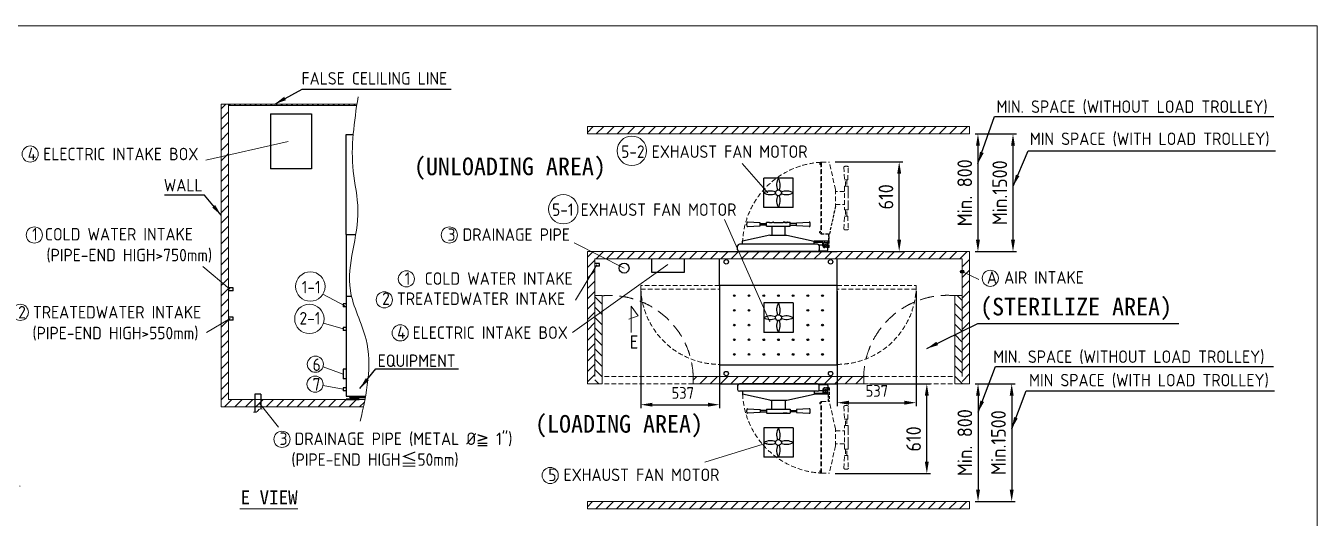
# Model space of a CAD drawing. Header units: millimetres. Extents: x -630700 to -195787, y -10816 to 7141.
# Drawn here: x -204574 to -195787, y -4895 to -1546 of the extents above; entities that cross this region are included whole.
import ezdxf

# ---------------------------------------------------------------- set-up
doc = ezdxf.new("R2010")
doc.units = ezdxf.units.MM
doc.header["$MEASUREMENT"] = 0
doc.linetypes.add('CENTER2', pattern=[28.575, 19.05, -3.175, 3.175, -3.175])
doc.linetypes.add('HIDDEN', pattern=[9.525, 6.35, -3.175])
doc.layers.get('0').update_dxf_attribs({"lineweight": 25})
for name, color, linetype, lineweight in [('D', 3, 'Continuous', 13), ('F', 7, 'Continuous', 15), ('H', 2, 'HIDDEN', 15), ('S', 4, 'Continuous', 15)]:
    doc.layers.add(name, color=color, linetype=linetype, lineweight=lineweight)
doc.layers.add('HI', color=2, linetype='HIDDEN')
doc.styles.get("Standard").update_dxf_attribs({"font": 'KAIU.TTF'})
doc.styles.add('STU25', font='isocp2.shx')
doc.dimstyles.new('STU25', dxfattribs={"dimscale": 40, "dimtxt": 2.5, "dimasz": 2, "dimexe": 0.6, "dimexo": 1, "dimgap": 1, "dimtad": 1, "dimdsep": 46, "dimtxsty": 'STU25', "dimcen": 2, "dimazin": 2, "dimtfac": 1, "dimtmove": 0, "dimatfit": 3, "dimfxl": 0, "dimtolj": 1, "dimtzin": 0, "dimarcsym": 0})
doc.dimstyles.new('STU25$7', dxfattribs={"dimscale": 40, "dimtxt": 2.5, "dimasz": 2, "dimexe": 1.25, "dimexo": 0.625, "dimgap": 1, "dimtad": 0, "dimdec": 4, "dimdsep": 46, "dimtxsty": 'STU25', "dimcen": 2.5, "dimazin": 2, "dimtfac": 1, "dimtdec": 4, "dimtmove": 0, "dimatfit": 3, "dimfxl": 0, "dimtolj": 1, "dimtzin": 0, "dimarcsym": 0})
pattern_1 = [(45, (14451.56, 93.506), (-35.355339, 35.355339), [])]
pattern_2 = [(135, (14451.56, 93.506), (-35.355339, -35.355339), [])]

# ---------------------------------------------------------------- blocks, each defined once
blk = doc.blocks.new('*D3')
at = {"layer": 'D', "color": 0, "lineweight": -2}
for p, q in [((-198113.1, -3981.8), (-197841.8, -3981.8)), ((-197865.8, -4061.8), (-197865.8, -4701.8)), ((-198113.1, -4781.8), (-197841.8, -4781.8))]:
    blk.add_line(p, q, dxfattribs=at)
at = {"layer": 'D', "color": 0}
for points in [[(-197852.4, -4061.8), (-197879.1, -4061.8), (-197865.8, -3981.8)], [(-197879.1, -4701.8), (-197852.4, -4701.8), (-197865.8, -4781.8)]]:
    blk.add_solid(points, dxfattribs=at)
at = {"layer": 'Defpoints', "color": 0}
for p in [(-198153.1, -3981.8), (-198153.1, -4781.8), (-197865.8, -4781.8)]:
    blk.add_point(p, dxfattribs=at)
at = {"layer": 'D', "color": 0, "insert": (-197955.8, -4381.8), "char_height": 100, "attachment_point": 5, "rotation": 90, "style": 'STU25'}
blk.add_mtext('\\A1;{\\Fisocp2.shx;Min.1500}', dxfattribs=at)
blk = doc.blocks.new('*D10')
at = {"layer": 'D', "color": 0, "lineweight": -2}
for p, q in [((-198832.3, -3981.8), (-198419.2, -3981.8)), ((-198443.2, -4512.2), (-198443.2, -4061.8)), ((-199065.8, -4592.2), (-198419.2, -4592.2))]:
    blk.add_line(p, q, dxfattribs=at)
at = {"layer": 'D', "color": 0}
for points in [[(-198429.9, -4061.8), (-198456.5, -4061.8), (-198443.2, -3981.8)], [(-198456.5, -4512.2), (-198429.9, -4512.2), (-198443.2, -4592.2)]]:
    blk.add_solid(points, dxfattribs=at)
at = {"layer": 'Defpoints', "color": 0}
for p in [(-198872.3, -3981.8), (-198443.2, -3981.8), (-199105.8, -4592.2)]:
    blk.add_point(p, dxfattribs=at)
at = {"layer": 'D', "color": 0, "insert": (-198533.2, -4356.3), "char_height": 100, "attachment_point": 5, "rotation": 90, "style": 'STU25'}
blk.add_mtext('\\A1;610', dxfattribs=at)
blk = doc.blocks.new('*D11')
at = {"layer": 'D', "color": 0, "lineweight": -2}
for p, q in [((-198113.1, -3981.8), (-198070.7, -3981.8)), ((-198094.7, -4061.8), (-198094.7, -4701.8)), ((-198113.1, -4781.8), (-198070.7, -4781.8))]:
    blk.add_line(p, q, dxfattribs=at)
at = {"layer": 'D', "color": 0}
for points in [[(-198081.3, -4061.8), (-198108, -4061.8), (-198094.7, -3981.8)], [(-198108, -4701.8), (-198081.3, -4701.8), (-198094.7, -4781.8)]]:
    blk.add_solid(points, dxfattribs=at)
at = {"layer": 'Defpoints', "color": 0}
for p in [(-198153.1, -3981.8), (-198153.1, -4781.8), (-198094.7, -4781.8)]:
    blk.add_point(p, dxfattribs=at)
at = {"layer": 'D', "color": 0, "insert": (-198184.7, -4381.8), "char_height": 100, "attachment_point": 5, "rotation": 90, "style": 'STU25'}
blk.add_mtext('\\A1;{\\Fisocp2.shx;Min. 800}', dxfattribs=at)
blk = doc.blocks.new('*D13')
at = {"layer": 'D', "color": 0, "lineweight": -2}
for p, q in [((-198113.1, -2281.8), (-197832.8, -2281.8)), ((-197856.8, -2361.8), (-197856.8, -3001.8)), ((-198113.1, -3081.8), (-197832.8, -3081.8))]:
    blk.add_line(p, q, dxfattribs=at)
at = {"layer": 'D', "color": 0}
for points in [[(-197843.4, -2361.8), (-197870.1, -2361.8), (-197856.8, -2281.8)], [(-197870.1, -3001.8), (-197843.4, -3001.8), (-197856.8, -3081.8)]]:
    blk.add_solid(points, dxfattribs=at)
at = {"layer": 'Defpoints', "color": 0}
for p in [(-198153.1, -2281.8), (-198153.1, -3081.8), (-197856.8, -3081.8)]:
    blk.add_point(p, dxfattribs=at)
at = {"layer": 'D', "color": 0, "insert": (-197946.8, -2681.8), "char_height": 100, "attachment_point": 5, "rotation": 90, "style": 'STU25'}
blk.add_mtext('\\A1;{\\Fisocp2.shx;Min.1500}', dxfattribs=at)
blk = doc.blocks.new('*D15')
at = {"layer": 'D', "color": 0, "lineweight": -2}
for p, q in [((-198113.1, -2281.8), (-198071.3, -2281.8)), ((-198095.3, -2361.8), (-198095.3, -3001.8)), ((-198113.1, -3081.8), (-198071.3, -3081.8))]:
    blk.add_line(p, q, dxfattribs=at)
at = {"layer": 'D', "color": 0}
for points in [[(-198082, -2361.8), (-198108.6, -2361.8), (-198095.3, -2281.8)], [(-198108.6, -3001.8), (-198082, -3001.8), (-198095.3, -3081.8)]]:
    blk.add_solid(points, dxfattribs=at)
at = {"layer": 'Defpoints', "color": 0}
for p in [(-198153.1, -2281.8), (-198153.1, -3081.8), (-198095.3, -3081.8)]:
    blk.add_point(p, dxfattribs=at)
at = {"layer": 'D', "color": 0, "insert": (-198185.3, -2681.8), "char_height": 100, "attachment_point": 5, "rotation": 90, "style": 'STU25'}
blk.add_mtext('\\A1;{\\Fisocp2.shx;Min. 800}', dxfattribs=at)
blk = doc.blocks.new('*D14')
at = {"layer": 'D', "color": 0, "lineweight": -2}
for p, q in [((-199066, -2471.3), (-198607.2, -2471.3)), ((-198631.2, -3001.8), (-198631.2, -2551.3)), ((-198727.5, -3081.8), (-198607.2, -3081.8))]:
    blk.add_line(p, q, dxfattribs=at)
at = {"layer": 'D', "color": 0}
for points in [[(-198617.9, -2551.3), (-198644.6, -2551.3), (-198631.2, -2471.3)], [(-198644.6, -3001.8), (-198617.9, -3001.8), (-198631.2, -3081.8)]]:
    blk.add_solid(points, dxfattribs=at)
at = {"layer": 'Defpoints', "color": 0}
for p in [(-199106, -2471.3), (-198631.2, -2471.3), (-198767.5, -3081.8)]:
    blk.add_point(p, dxfattribs=at)
at = {"layer": 'D', "color": 0, "insert": (-198721.2, -2709.4), "char_height": 100, "attachment_point": 5, "rotation": 90, "style": 'STU25'}
blk.add_mtext('\\A1;610', dxfattribs=at)
blk = doc.blocks.new('*D26')
at = {"layer": 'D', "color": 0, "lineweight": -2}
for p, q in [((-200390.1, -3351.8), (-200390.1, -4147.6)), ((-199853.1, -3351.8), (-199853.1, -4147.6)), ((-200310.1, -4123.6), (-199933.1, -4123.6))]:
    blk.add_line(p, q, dxfattribs=at)
at = {"layer": 'D', "color": 0}
for points in [[(-200310.1, -4110.2), (-200310.1, -4136.9), (-200390.1, -4123.6)], [(-199933.1, -4136.9), (-199933.1, -4110.2), (-199853.1, -4123.6)]]:
    blk.add_solid(points, dxfattribs=at)
at = {"layer": 'Defpoints', "color": 0}
for p in [(-200390.1, -3311.8), (-199853.1, -3311.8), (-199853.1, -4123.6)]:
    blk.add_point(p, dxfattribs=at)
at = {"layer": 'D', "color": 0, "insert": (-200103.8, -4043.6), "char_height": 80, "attachment_point": 5, "style": 'STU25'}
blk.add_mtext('\\A1;537', dxfattribs=at)
blk = doc.blocks.new('*D27')
at = {"layer": 'D', "color": 0, "lineweight": -2}
for p, q in [((-199053.1, -3351.8), (-199053.1, -4133.9)), ((-198516.1, -3351.8), (-198516.1, -4133.9)), ((-198973.1, -4109.9), (-198596.1, -4109.9))]:
    blk.add_line(p, q, dxfattribs=at)
at = {"layer": 'D', "color": 0}
for points in [[(-198973.1, -4096.6), (-198973.1, -4123.2), (-199053.1, -4109.9)], [(-198596.1, -4123.2), (-198596.1, -4096.6), (-198516.1, -4109.9)]]:
    blk.add_solid(points, dxfattribs=at)
at = {"layer": 'Defpoints', "color": 0}
for p in [(-199053.1, -3311.8), (-198516.1, -3311.8), (-198516.1, -4109.9)]:
    blk.add_point(p, dxfattribs=at)
at = {"layer": 'D', "color": 0, "insert": (-198783.3, -4029.9), "char_height": 80, "attachment_point": 5, "style": 'STU25'}
blk.add_mtext('\\A1;537', dxfattribs=at)

msp = doc.modelspace()

# ---------------------------------------------------------------- hatches: boundary and pattern name
msp.add_hatch(color=256).paths.add_polyline_path([(-198192.367, -3218.472, 1), (-198213.888, -3218.472, 1)])
at = {"layer": 'H', "ltscale": 5}
h = msp.add_hatch(dxfattribs=at)
h.set_pattern_fill('ANSI31', color=256, scale=400, style=0)
h.set_pattern_definition([(45, (14692.72, 88.685), (-35.355339, 35.355339), [])])
h.paths.add_polyline_path([(-203195.112, -4088.286), (-203195.112, -2088.286), (-203195.112, -2078.286), (-203245.112, -2078.286), (-203245.112, -4138.286), (-202276.835, -4138.286), (-202266.884, -4088.286)])
at = {"layer": 'H'}
h = msp.add_hatch(dxfattribs=at)
h.set_pattern_fill('ANSI31', color=256, scale=200, angle=90, style=0)
h.set_pattern_definition([(135, (14692.719, 88.685), (-17.6776695, -17.6776695), [])])
edge = h.paths.add_edge_path()
edge.add_spline(control_points=[(-202322.722, -2088.286), (-202322.212, -2084.952), (-202321.698, -2081.619), (-202321.183, -2078.286)], knot_values=[84.74449418, 84.74449418, 84.74449418, 84.74449418, 94.74380875, 94.74380875, 94.74380875, 94.74380875], degree=3, periodic=0)
edge.add_line((-202321.183, -2078.286), (-203195.112, -2078.286))
edge.add_line((-203195.112, -2078.286), (-203195.112, -2088.286))
edge.add_line((-203195.112, -2088.286), (-202322.722, -2088.286))
at = {"layer": 'H', "ltscale": 5}
h = msp.add_hatch(dxfattribs=at)
h.set_pattern_fill('ANSI31', color=256, scale=400, style=0)
h.set_pattern_definition(pattern_1)
h.paths.add_polyline_path([(-198153.128, -2281.755), (-198153.128, -2231.755), (-200753.128, -2231.755), (-200753.128, -2281.755)])
h = msp.add_hatch(dxfattribs=at)
h.set_pattern_fill('ANSI31', color=256, scale=400, style=0)
h.set_pattern_definition(pattern_1)
h.paths.add_polyline_path([(-200703.128, -3981.755), (-200753.128, -3981.755), (-200753.128, -3081.755), (-198153.128, -3081.755), (-198153.128, -3981.755), (-198203.128, -3981.755), (-198203.128, -3931.755), (-198203.128, -3131.755), (-200703.128, -3131.755), (-200703.128, -3381.755), (-200703.128, -3931.755)])
h = msp.add_hatch(dxfattribs=at)
h.set_pattern_fill('ANSI31', color=256, scale=400, angle=90, style=0)
h.set_pattern_definition(pattern_2)
h.paths.add_polyline_path([(-200703.128, -3981.755), (-200653.128, -3981.755), (-200653.128, -3381.755), (-200703.128, -3381.755), (-200703.128, -3931.755)])
h = msp.add_hatch(dxfattribs=at)
h.set_pattern_fill('ANSI31', color=256, scale=400, angle=90, style=0)
h.set_pattern_definition(pattern_2)
h.paths.add_polyline_path([(-198203.128, -3981.755), (-198253.128, -3981.755), (-198253.128, -3380.671), (-198203.128, -3380.671)])
h = msp.add_hatch(dxfattribs=at)
h.set_pattern_fill('ANSI31', color=256, scale=400, style=0)
h.set_pattern_definition(pattern_1)
h.paths.add_polyline_path([(-198872.343, -3981.755), (-198872.343, -3931.755), (-200033.912, -3931.755), (-200033.912, -3981.755)])
h = msp.add_hatch(dxfattribs=at)
h.set_pattern_fill('ANSI31', color=256, scale=400, style=0)
h.set_pattern_definition(pattern_1)
h.paths.add_polyline_path([(-200753.128, -4831.755), (-200753.128, -4781.755), (-198153.128, -4781.755), (-198153.128, -4831.755)])

# ---------------------------------------------------------------- linework, layer by layer
for p, q in [((-202909.748, -2144.573), (-202909.748, -2518.443)), ((-202395.112, -2965.286), (-202395.112, -2285.286)), ((-202395.112, -2285.286), (-202347.194, -2285.286)), ((-199533.128, -2908.421), (-199533.128, -2884.921)), ((-199530.628, -2882.421), (-199514.128, -2882.421)), ((-199513.128, -2883.421), (-199496.628, -2883.421)), ((-199495.628, -2882.421), (-199485.628, -2882.421)), ((-199484.628, -2883.421), (-199421.628, -2883.421)), ((-199410.628, -2882.421), (-199420.628, -2882.421)), ((-199420.628, -2882.421), (-199410.628, -2882.421)), ((-199409.628, -2883.421), (-199393.128, -2883.421)), ((-199393.128, -2883.421), (-199409.628, -2883.421)), ((-199392.128, -2882.421), (-199375.628, -2882.421)), ((-199373.128, -2908.421), (-199373.128, -2884.921)), ((-202395.112, -2965.286), (-202395.112, -3385.286)), ((-202395.112, -2965.286), (-202329.396, -2965.286)), ((-199510.628, -2969.755), (-199696.578, -3010.584)), ((-199533.128, -2908.421), (-199373.128, -2908.421)), ((-199510.628, -2969.755), (-199395.628, -2969.755)), ((-199395.628, -2969.755), (-199209.678, -3010.584)), ((-199730.628, -3069.755), (-199730.628, -3043.755)), ((-199187.628, -3031.755), (-199718.628, -3031.755)), ((-199696.578, -3031.755), (-199696.578, -3010.584)), ((-199209.678, -3031.755), (-199209.678, -3010.584)), ((-199175.628, -3036.755), (-199175.628, -3076.755)), ((-199175.628, -3036.755), (-199155.664, -3036.755)), ((-199175.628, -3043.755), (-199175.628, -3069.755)), ((-199155.664, -3036.755), (-199153.238, -3036.755)), ((-199131.164, -3021.755), (-199134.664, -3021.755)), ((-199131.664, -3021.755), (-199134.664, -3021.755)), ((-199115.664, -3070.755), (-199115.664, -3037.755)), ((-199853.128, -3081.755), (-199053.128, -3081.755)), ((-199853.128, -3311.755), (-199853.128, -3131.755)), ((-199187.628, -3081.755), (-199718.628, -3081.755)), ((-199175.628, -3076.755), (-199121.664, -3076.755)), ((-199155.664, -3076.755), (-199121.664, -3076.755)), ((-199053.128, -3311.755), (-199053.128, -3131.755)), ((-199053.128, -3311.755), (-199853.128, -3311.755)), ((-199053.128, -3311.755), (-199853.128, -3311.755)), ((-199853.128, -3311.755), (-199853.128, -3851.755)), ((-199053.128, -3851.755), (-199053.128, -3311.755)), ((-202395.112, -3385.286), (-202395.112, -4065.286)), ((-202395.112, -3385.286), (-202358.159, -3385.286)), ((-202395.112, -3385.286), (-202358.159, -3385.286)), ((-202415.112, -3437.286), (-202415.112, -3457.286)), ((-202395.112, -3437.286), (-202415.112, -3437.286)), ((-202395.112, -3457.286), (-202415.112, -3457.286)), ((-202415.112, -3598.286), (-202415.112, -3618.286)), ((-202395.112, -3598.286), (-202415.112, -3598.286)), ((-202395.112, -3618.286), (-202415.112, -3618.286)), ((-199853.128, -3851.755), (-199053.128, -3851.755)), ((-199853.128, -3851.755), (-199053.128, -3851.755)), ((-199853.128, -3851.755), (-199853.128, -3931.755)), ((-199053.128, -3851.755), (-199053.128, -3931.755)), ((-202415.112, -3881.286), (-202415.112, -3948.286)), ((-202395.112, -3881.286), (-202415.112, -3881.286)), ((-202395.112, -3948.286), (-202415.112, -3948.286)), ((-202395.112, -4008.286), (-202415.112, -4008.286)), ((-202415.112, -4008.286), (-202415.112, -4028.286)), ((-202395.112, -4028.286), (-202415.112, -4028.286)), ((-199853.128, -3981.755), (-199053.128, -3981.755)), ((-199730.628, -3993.755), (-199730.628, -4019.755)), ((-199187.628, -3981.755), (-199718.628, -3981.755)), ((-199187.628, -4031.755), (-199718.628, -4031.755)), ((-199696.578, -4031.755), (-199696.578, -4052.925)), ((-199209.678, -4031.755), (-199209.678, -4052.925)), ((-199175.628, -3986.755), (-199121.664, -3986.755)), ((-199175.628, -4026.755), (-199175.628, -3986.755)), ((-199175.628, -4019.755), (-199175.628, -3993.755)), ((-199175.628, -4026.755), (-199155.664, -4026.755)), ((-199155.664, -3986.755), (-199121.664, -3986.755)), ((-199155.664, -4026.755), (-199153.238, -4026.755)), ((-199131.664, -4041.755), (-199134.664, -4041.755)), ((-199131.164, -4041.755), (-199134.664, -4041.755)), ((-199115.664, -3992.755), (-199115.664, -4025.755)), ((-202395.112, -4065.286), (-202262.632, -4065.286)), ((-202370.112, -4075.286), (-202370.112, -4065.286)), ((-202370.112, -4075.286), (-202264.451, -4075.286)), ((-202330.112, -4075.286), (-202330.112, -4065.286)), ((-199510.628, -4093.755), (-199696.578, -4052.925)), ((-199510.628, -4093.755), (-199395.628, -4093.755)), ((-199395.628, -4093.755), (-199209.678, -4052.925)), ((-199533.128, -4155.089), (-199373.128, -4155.089)), ((-199533.128, -4155.089), (-199533.128, -4178.589)), ((-199530.628, -4181.089), (-199514.128, -4181.089)), ((-199513.128, -4180.089), (-199496.628, -4180.089)), ((-199495.628, -4181.089), (-199485.628, -4181.089)), ((-199484.628, -4180.089), (-199421.628, -4180.089)), ((-199420.628, -4181.089), (-199410.628, -4181.089)), ((-199410.628, -4181.089), (-199420.628, -4181.089)), ((-199393.128, -4180.089), (-199409.628, -4180.089)), ((-199409.628, -4180.089), (-199393.128, -4180.089)), ((-199392.128, -4181.089), (-199375.628, -4181.089)), ((-199373.128, -4155.089), (-199373.128, -4178.589))]:
    msp.add_line(p, q)
at = {"linetype": 'Continuous'}
for p, q in [((-199553.128, -2782.421), (-199553.128, -2582.421)), ((-199353.128, -2582.421), (-199553.128, -2582.421)), ((-199353.128, -2782.421), (-199353.128, -2582.421)), ((-199353.128, -2782.421), (-199553.128, -2782.421)), ((-199576.365, -2886.171), (-199663.365, -2881.671)), ((-199576.365, -2907.171), (-199576.365, -2886.171)), ((-199576.365, -2891.921), (-199533.128, -2891.921)), ((-199329.89, -2891.921), (-199373.128, -2891.921)), ((-199329.89, -2886.171), (-199242.89, -2881.671)), ((-199329.89, -2907.171), (-199329.89, -2886.171)), ((-199663.365, -2911.671), (-199576.365, -2907.171)), ((-199533.128, -2901.421), (-199576.365, -2901.421)), ((-199498.128, -2908.421), (-199498.128, -2969.755)), ((-199408.128, -2969.755), (-199408.128, -2908.421)), ((-199373.128, -2901.421), (-199329.89, -2901.421)), ((-199242.89, -2911.671), (-199329.89, -2907.171)), ((-199115.664, -3011.755), (-199209.678, -3011.755)), ((-199209.678, -3017.755), (-199150.664, -3017.755)), ((-199150.664, -3041.755), (-199150.664, -3017.755)), ((-199125.664, -3051.755), (-199140.664, -3051.755)), ((-199115.664, -3011.755), (-199115.664, -3041.755)), ((-200670.752, -3162.039), (-200703.128, -3162.039)), ((-200670.752, -3182.039), (-200670.752, -3162.039)), ((-200670.752, -3182.039), (-200703.128, -3182.039)), ((-203162.737, -3328.286), (-203195.112, -3328.286)), ((-203162.737, -3348.286), (-203162.737, -3328.286)), ((-203162.737, -3348.286), (-203195.112, -3348.286)), ((-199353.128, -3431.755), (-199553.128, -3431.755)), ((-199553.128, -3431.755), (-199553.128, -3631.755)), ((-199353.128, -3431.755), (-199353.128, -3631.755)), ((-203162.737, -3528.286), (-203195.112, -3528.286)), ((-203162.737, -3548.286), (-203195.112, -3548.286)), ((-203162.737, -3548.286), (-203162.737, -3528.286)), ((-199353.128, -3631.755), (-199553.128, -3631.755)), ((-199150.664, -4021.755), (-199150.664, -4045.755)), ((-199125.664, -4011.755), (-199140.664, -4011.755)), ((-199115.664, -4051.755), (-199115.664, -4021.755)), ((-202975.112, -4051.168), (-203015.112, -4051.168)), ((-203015.112, -4051.168), (-203015.112, -4174.425)), ((-202975.112, -4051.168), (-202975.112, -4152.592)), ((-202305.612, -4085.286), (-202394.612, -4085.286)), ((-202394.612, -4085.286), (-202394.612, -4088.286)), ((-202394.612, -4088.286), (-202305.612, -4088.286)), ((-202336.833, -4075.286), (-202363.391, -4075.286)), ((-202363.391, -4075.286), (-202363.391, -4085.286)), ((-202356.752, -4075.286), (-202356.752, -4085.286)), ((-202343.473, -4075.286), (-202343.473, -4085.286)), ((-202336.833, -4085.286), (-202336.833, -4075.286)), ((-202305.612, -4088.286), (-202305.612, -4085.286)), ((-199498.128, -4155.089), (-199498.128, -4093.755)), ((-199408.128, -4093.755), (-199408.128, -4155.089)), ((-199209.678, -4045.755), (-199150.664, -4045.755)), ((-199115.664, -4051.755), (-199209.678, -4051.755)), ((-199663.365, -4151.839), (-199576.365, -4156.339)), ((-199576.365, -4177.339), (-199663.365, -4181.839)), ((-199576.365, -4156.339), (-199576.365, -4177.339)), ((-199533.128, -4162.089), (-199576.365, -4162.089)), ((-199576.365, -4171.589), (-199533.128, -4171.589)), ((-199373.128, -4162.089), (-199329.89, -4162.089)), ((-199329.89, -4171.589), (-199373.128, -4171.589)), ((-199242.89, -4151.839), (-199329.89, -4156.339)), ((-199329.89, -4156.339), (-199329.89, -4177.339)), ((-199329.89, -4177.339), (-199242.89, -4181.839)), ((-199353.128, -4281.089), (-199553.128, -4281.089)), ((-199553.128, -4281.089), (-199553.128, -4481.089)), ((-199353.128, -4281.089), (-199353.128, -4481.089)), ((-199353.128, -4481.089), (-199553.128, -4481.089))]:
    msp.add_line(p, q, dxfattribs=at)
at = {"linetype": 'CENTER2'}
for p, q in [((-202363.391, -4082.005), (-202366.672, -4085.286)), ((-202336.833, -4082.005), (-202333.553, -4085.286))]:
    msp.add_line(p, q, dxfattribs=at)
at = {"linetype": 'Continuous'}
for points in [[(-202909.748, -2144.573), (-202629.542, -2144.573), (-202629.542, -2518.443), (-202909.748, -2518.443)], [(-200317.684, -3131.755), (-200317.684, -3221.352), (-200092.976, -3221.352), (-200092.976, -3131.755)]]:
    msp.add_lwpolyline(points, dxfattribs=at)
for centre, radius in [((-199453.128, -2682.421), 20), ((-199453.128, -2682.421), 20), ((-199453.128, -2682.421), 20), ((-199453.128, -2682.421), 20), ((-199133.164, -3037.755), 6.45), ((-199133.164, -3037.755), 6.4), ((-200503.128, -3194.576), 33.5), ((-199808.128, -3151.755), 15), ((-199098.128, -3151.755), 15), ((-198203.128, -3218.472), 10.761), ((-199753.128, -3381.755), 6), ((-199653.128, -3381.755), 6), ((-199553.128, -3381.755), 6), ((-199453.128, -3381.755), 6), ((-199353.128, -3381.755), 6), ((-199253.128, -3381.755), 6), ((-199153.128, -3381.755), 6), ((-199753.128, -3481.755), 6), ((-199653.128, -3481.755), 6), ((-199453.128, -3531.755), 20), ((-199253.128, -3481.755), 6), ((-199153.128, -3481.755), 6), ((-199753.128, -3581.755), 6), ((-199653.128, -3581.755), 6), ((-199253.128, -3581.755), 6), ((-199153.128, -3581.755), 6), ((-199753.128, -3681.755), 6), ((-199653.128, -3681.755), 6), ((-199553.128, -3681.755), 6), ((-199453.128, -3681.755), 6), ((-199353.128, -3681.755), 6), ((-199253.128, -3681.755), 6), ((-199153.128, -3681.755), 6), ((-199753.128, -3781.755), 6), ((-199653.128, -3781.755), 6), ((-199553.128, -3781.755), 6), ((-199453.128, -3781.755), 6), ((-199353.128, -3781.755), 6), ((-199253.128, -3781.755), 6), ((-199153.128, -3781.755), 6), ((-199808.128, -3911.755), 15), ((-199098.128, -3911.755), 15), ((-199133.164, -4025.755), 6.45), ((-199133.164, -4025.755), 6.4), ((-199453.128, -4381.089), 20), ((-199453.128, -4381.089), 20), ((-199453.128, -4381.089), 20), ((-199453.128, -4381.089), 20)]:
    msp.add_circle(centre, radius)
for centre, radius, start, end in [((-199372.103, -2628.296), 93.11, 150.4818019, 201.9770324), ((-199534.152, -2628.296), 93.11, 338.0229676, 29.5181981), ((-199507.252, -2763.445), 93.11, 68.0229676, 119.5181981), ((-199507.252, -2601.396), 93.11, 240.4818019, 291.9770324), ((-199372.103, -2736.545), 93.11, 158.0229676, 209.5181981), ((-199534.152, -2736.545), 93.11, 330.4818019, 21.9770324), ((-199399.003, -2763.445), 93.11, 60.4818019, 111.9770324), ((-199399.003, -2601.396), 93.11, 248.0229676, 299.5181981), ((-199530.628, -2884.921), 2.5, 90, 180), ((-199514.128, -2883.421), 1, 0, 90), ((-199495.628, -2883.421), 1, 90, 180), ((-199485.628, -2883.421), 1, 0, 90), ((-199420.628, -2883.421), 1, 90, 180), ((-199410.628, -2883.421), 1, 0, 90), ((-199392.128, -2883.421), 1, 90, 180), ((-199375.628, -2884.921), 2.5, 0, 90), ((-199718.628, -3043.755), 12, 90, 180), ((-199718.628, -3069.755), 12, 180, 270), ((-199187.628, -3043.755), 12, 0, 90), ((-199187.628, -3069.755), 12, 270, 0), ((-199153.238, -3033.755), 3, 270, 347.8468025), ((-199134.664, -3037.755), 16, 90, 167.8468025), ((-199131.664, -3037.755), 16, 0, 90), ((-199121.664, -3070.755), 6, 270, 0), ((-199372.103, -3477.63), 93.11, 150.4818019, 201.9770324), ((-199534.152, -3477.63), 93.11, 338.0229676, 29.5181981), ((-199507.252, -3612.779), 93.11, 68.0229676, 119.5181981), ((-199507.252, -3450.73), 93.11, 240.4818019, 291.9770324), ((-199372.103, -3585.879), 93.11, 158.0229676, 209.5181981), ((-199534.152, -3585.879), 93.11, 330.4818019, 21.9770324), ((-199399.003, -3612.779), 93.11, 60.4818019, 111.9770324), ((-199399.003, -3450.73), 93.11, 248.0229676, 299.5181981), ((-199718.628, -3993.755), 12, 90, 180), ((-199718.628, -4019.755), 12, 180, 270), ((-199187.628, -3993.755), 12, 0, 90), ((-199187.628, -4019.755), 12, 270, 0), ((-199153.238, -4029.755), 3, 12.1531975, 90), ((-199134.664, -4025.755), 16, 192.1531975, 270), ((-199131.664, -4025.755), 16, 270, 0), ((-199121.664, -3992.755), 6, 0, 90), ((-199530.628, -4178.589), 2.5, 180, 270), ((-199514.128, -4180.089), 1, 270, 0), ((-199495.628, -4180.089), 1, 180, 270), ((-199485.628, -4180.089), 1, 270, 0), ((-199420.628, -4180.089), 1, 180, 270), ((-199410.628, -4180.089), 1, 270, 0), ((-199392.128, -4180.089), 1, 180, 270), ((-199375.628, -4178.589), 2.5, 270, 0), ((-199372.103, -4326.964), 93.11, 150.4818019, 201.9770324), ((-199534.152, -4326.964), 93.11, 338.0229676, 29.5181981), ((-199507.252, -4462.113), 93.11, 68.0229676, 119.5181981), ((-199507.252, -4300.064), 93.11, 240.4818019, 291.9770324), ((-199399.003, -4462.113), 93.11, 60.4818019, 111.9770324), ((-199399.003, -4300.064), 93.11, 248.0229676, 299.5181981), ((-199372.103, -4435.213), 93.11, 158.0229676, 209.5181981), ((-199534.152, -4435.213), 93.11, 330.4818019, 21.9770324)]:
    msp.add_arc(centre, radius, start, end)
for centre, radius, start, end in [((-199613.592, -2896.671), 55.773, 168.6471146, 191.3528854), ((-199663.365, -2886.677), 5.007, 90, 168.6471146), ((-199242.89, -2886.677), 5.007, 11.3528854, 90), ((-199292.663, -2896.671), 55.773, 348.6471146, 11.3528854), ((-199663.365, -2906.664), 5.007, 191.3528854, 275.9218723), ((-199242.89, -2906.664), 5.007, 264.0781277, 348.6471146), ((-199140.664, -3041.755), 10, 180, 270), ((-199125.664, -3041.755), 10, 270, 0), ((-199140.664, -4021.755), 10, 90, 180), ((-199125.664, -4021.755), 10, 0, 90), ((-199613.592, -4166.839), 55.773, 168.6471146, 191.3528854), ((-199663.365, -4156.846), 5.007, 84.0781277, 168.6471146), ((-199663.365, -4176.832), 5.007, 191.3528854, 270), ((-199242.89, -4156.846), 5.007, 11.3528854, 95.9218723), ((-199242.89, -4176.832), 5.007, 270, 348.6471146), ((-199292.663, -4166.839), 55.773, 348.6471146, 11.3528854)]:
    msp.add_arc(centre, radius, start, end, dxfattribs=at)
at = {"layer": 'D'}
for p, q in [((-202788.992, -2332.553), (-203349.342, -2461.004)), ((-199700.502, -2482.159), (-199525.314, -2681.755)), ((-199512.321, -3560.706), (-199820.809, -2863.733)), ((-203185.498, -3336.8), (-203368.742, -3183.095)), ((-200853.47, -3632.732), (-200206.245, -3169.51)), ((-200688.427, -3172.437), (-200834.919, -3412.949)), ((-198203.128, -3218.472), (-198089.42, -3272.581)), ((-202552.717, -3371.239), (-202404.05, -3450.49)), ((-200454.262, -3452.207), (-200406.834, -3519.726)), ((-200454.262, -3632.207), (-200454.262, -3452.207)), ((-203183.306, -3537.541), (-203344.029, -3633.504)), ((-202548.917, -3568.474), (-202415.112, -3608.286)), ((-200471.557, -3542.207), (-200406.834, -3519.726)), ((-202551.811, -3866.297), (-202415.112, -3914.786)), ((-202551.995, -3993.589), (-202415.112, -4018.286)), ((-202985.738, -4110.759), (-202854.149, -4275.586)), ((-199526.518, -4382.611), (-199953.108, -4515.151)), ((-203118.495, -4832.171), (-202723.44, -4832.171))]:
    msp.add_line(p, q, dxfattribs=at)
at = {"layer": 'D', "linetype": 'Continuous'}
msp.add_line((-200503.128, -3194.576), (-200843.606, -3022.245), dxfattribs=at)
at = {"layer": 'D'}
for centre, radius in [((-204544.772, -2418.54), 55), ((-200450.284, -2396.706), 100), ((-200916.872, -2794.11), 100), ((-204516.516, -2969.425), 55), ((-201692.517, -2969.061), 55), ((-202638.403, -3319.684), 100), ((-201984.451, -3267.532), 55), ((-198011.49, -3263.675), 55), ((-202134.684, -3410.333), 55), ((-204611.96, -3495.223), 55), ((-202644.764, -3539.955), 100), ((-202026.412, -3635.09), 55), ((-202603.824, -3848.419), 55), ((-202606.121, -3983.824), 55), ((-202831.093, -4359.009), 55), ((-201005.863, -4604.979), 55)]:
    msp.add_circle(centre, radius, dxfattribs=at)
msp.add_spline([(-203025.776, -4173.285), (-203007.447, -4173.285), (-202981.041, -4153.416), (-202965.819, -4153.416)], degree=3, dxfattribs=at)
at = {"layer": 'F', "color": 6}
msp.add_lwpolyline([(-208971.956, -1546.274), (-208971.956, -10816.274), (-195786.956, -10816.274), (-195786.956, -1546.274)], close=True, dxfattribs=at)
msp.add_lwpolyline([(-208971.956, -1546.274), (-208971.956, -10816.274), (-195786.956, -10816.274), (-195786.956, -1546.274)], close=True, dxfattribs=at)
at = {"layer": 'H', "ltscale": 5}
for p, q in [((-199171.164, -2481.291), (-199164.164, -2480.752)), ((-199171.164, -2481.291), (-199171.164, -2490.291)), ((-199171.164, -2490.291), (-199164.164, -2490.829)), ((-199163.414, -2474.291), (-199164.164, -2475.041)), ((-199164.164, -2475.041), (-199164.164, -2960.541)), ((-199163.414, -2474.291), (-199160.164, -2474.291)), ((-199160.164, -2474.341), (-199160.164, -2961.241)), ((-199160.164, -2474.341), (-199105.993, -2474.341)), ((-199065.164, -2660.291), (-199105.993, -2474.341)), ((-199007.08, -2507.553), (-199002.58, -2594.553)), ((-198981.58, -2594.553), (-198977.08, -2507.553)), ((-199002.58, -2594.553), (-198981.58, -2594.553)), ((-198996.83, -2637.791), (-198996.83, -2594.553)), ((-198987.33, -2594.553), (-198987.33, -2637.791)), ((-199065.164, -2660.291), (-199065.164, -2775.291)), ((-199003.83, -2672.791), (-199065.164, -2672.791)), ((-199003.83, -2637.791), (-198980.33, -2637.791)), ((-199003.83, -2637.791), (-199003.83, -2797.791)), ((-198978.83, -2657.791), (-198978.83, -2674.291)), ((-198978.83, -2686.291), (-198978.83, -2749.291)), ((-198977.83, -2640.291), (-198977.83, -2656.791)), ((-198977.83, -2675.291), (-198977.83, -2685.291)), ((-199065.164, -2762.791), (-199003.83, -2762.791)), ((-199003.83, -2797.791), (-198980.33, -2797.791)), ((-198996.83, -2797.791), (-198996.83, -2841.028)), ((-198987.33, -2841.028), (-198987.33, -2797.791)), ((-198978.83, -2777.791), (-198978.83, -2761.291)), ((-198978.83, -2761.291), (-198978.83, -2777.791)), ((-198977.83, -2750.291), (-198977.83, -2760.291)), ((-198977.83, -2760.291), (-198977.83, -2750.291)), ((-198977.83, -2778.791), (-198977.83, -2795.291)), ((-199007.08, -2928.028), (-199002.58, -2841.028)), ((-199002.58, -2841.028), (-198981.58, -2841.028)), ((-198981.58, -2841.028), (-198977.08, -2928.028)), ((-199171.164, -2945.291), (-199164.164, -2944.752)), ((-199853.128, -3311.755), (-200390.128, -3311.755)), ((-200390.128, -3311.755), (-200390.128, -3336.755)), ((-200390.128, -3336.755), (-199853.128, -3336.755)), ((-199053.128, -3311.755), (-198516.128, -3311.755)), ((-198516.128, -3336.755), (-199053.128, -3336.755)), ((-198516.128, -3311.755), (-198516.128, -3336.755)), ((-200033.912, -3931.755), (-200653.128, -3931.755)), ((-198872.343, -3931.755), (-198253.128, -3931.755)), ((-200033.912, -3981.755), (-200653.128, -3981.755)), ((-198872.343, -3981.755), (-198253.128, -3981.755)), ((-199171.164, -4109.219), (-199164.164, -4108.68)), ((-199171.164, -4109.219), (-199171.164, -4118.219)), ((-199171.164, -4118.219), (-199164.164, -4118.757)), ((-199163.414, -4102.219), (-199164.164, -4102.969)), ((-199164.164, -4588.469), (-199164.164, -4102.969)), ((-199163.414, -4102.219), (-199160.164, -4102.219)), ((-199160.164, -4102.219), (-199160.164, -4103.719)), ((-199160.164, -4589.169), (-199160.164, -4102.269)), ((-199160.164, -4102.269), (-199105.993, -4102.269)), ((-199065.164, -4288.219), (-199105.993, -4102.269)), ((-199007.08, -4135.481), (-199002.58, -4222.481)), ((-198981.58, -4222.481), (-198977.08, -4135.481)), ((-199065.164, -4403.219), (-199065.164, -4288.219)), ((-199065.164, -4300.719), (-199003.83, -4300.719)), ((-199003.83, -4425.719), (-199003.83, -4265.719)), ((-199003.83, -4265.719), (-198980.33, -4265.719)), ((-199002.58, -4222.481), (-198981.58, -4222.481)), ((-198996.83, -4265.719), (-198996.83, -4222.481)), ((-198987.33, -4222.481), (-198987.33, -4265.719)), ((-198978.83, -4302.219), (-198978.83, -4285.719)), ((-198978.83, -4285.719), (-198978.83, -4302.219)), ((-198977.83, -4284.719), (-198977.83, -4268.219)), ((-198977.83, -4303.219), (-198977.83, -4313.219)), ((-198977.83, -4313.219), (-198977.83, -4303.219)), ((-199003.83, -4390.719), (-199065.164, -4390.719)), ((-198978.83, -4377.219), (-198978.83, -4314.219)), ((-198978.83, -4405.719), (-198978.83, -4389.219)), ((-198977.83, -4388.219), (-198977.83, -4378.219)), ((-199065.164, -4403.219), (-199105.993, -4589.169)), ((-199007.08, -4555.956), (-199002.58, -4468.956)), ((-199003.83, -4425.719), (-198980.33, -4425.719)), ((-199002.58, -4468.956), (-198981.58, -4468.956)), ((-198996.83, -4425.719), (-198996.83, -4468.956)), ((-198987.33, -4468.956), (-198987.33, -4425.719)), ((-198981.58, -4468.956), (-198977.08, -4555.956)), ((-198977.83, -4423.219), (-198977.83, -4406.719)), ((-199171.164, -4573.219), (-199164.164, -4572.68)), ((-199171.164, -4582.219), (-199171.164, -4573.219)), ((-199171.164, -4582.219), (-199164.164, -4582.757)), ((-199163.414, -4589.219), (-199164.164, -4588.469)), ((-199163.414, -4589.219), (-199160.164, -4589.219)), ((-199160.164, -4589.169), (-199105.993, -4589.169))]:
    msp.add_line(p, q, dxfattribs=at)
for centre, radius, start, end in [((-199133.164, -3037.755), 564.069, 93.096396, 177.2390623), ((-199002.073, -2507.553), 5.007, 101.3528854, 185.9218723), ((-198992.08, -2557.326), 55.773, 78.6471146, 101.3528854), ((-198982.086, -2507.553), 5.007, 0, 78.6471146), ((-198980.33, -2640.291), 2.5, 0, 90), ((-198978.83, -2656.791), 1, 270, 0), ((-198978.83, -2675.291), 1, 0, 90), ((-198978.83, -2685.291), 1, 270, 0), ((-198980.33, -2795.291), 2.5, 270, 0), ((-198978.83, -2750.291), 1, 0, 90), ((-198978.83, -2760.291), 1, 270, 0), ((-198978.83, -2778.791), 1, 0, 90), ((-199002.073, -2928.028), 5.007, 174.0781277, 258.6471146), ((-198992.08, -2878.256), 55.773, 258.6471146, 281.3528854), ((-198982.086, -2928.028), 5.007, 281.3528854, 360), ((-199853.128, -3311.755), 537.582, 182.6654767, 270), ((-199053.128, -3311.755), 537.582, 270, 357.3345233), ((-199133.164, -4025.755), 564.069, 182.7609377, 266.903604), ((-198992.08, -4185.254), 55.773, 78.6471146, 101.3528854), ((-199002.073, -4135.481), 5.007, 101.3528854, 185.9218723), ((-198982.086, -4135.481), 5.007, 0, 78.6471146), ((-198980.33, -4268.219), 2.5, 0, 90), ((-198978.83, -4284.719), 1, 270, 0), ((-198978.83, -4303.219), 1, 0, 90), ((-198978.83, -4313.219), 1, 270, 0), ((-198978.83, -4378.219), 1, 0, 90), ((-198978.83, -4388.219), 1, 270, 0), ((-198980.33, -4423.219), 2.5, 270, 0), ((-198978.83, -4406.719), 1, 0, 90), ((-199002.073, -4555.956), 5.007, 174.0781277, 258.6471146), ((-198992.08, -4506.184), 55.773, 258.6471146, 281.3528854), ((-198982.086, -4555.956), 5.007, 281.3528854, 360)]:
    msp.add_arc(centre, radius, start, end, dxfattribs=at)
at = {"layer": 'H', "ltscale": 15}
for centre, radius, start, end in [((-200601.474, -3949.098), 568.611, 1.7478929, 95.2120552), ((-198303.943, -3948.926), 569.443, 84.8802404, 178.2720171)]:
    msp.add_arc(centre, radius, start, end, dxfattribs=at)
at = {"layer": 'HI', "ltscale": 3}
for p, q in [((-199065.164, -2775.291), (-199105.993, -2961.241)), ((-199171.164, -2954.291), (-199171.164, -2945.291)), ((-199171.164, -2954.291), (-199164.164, -2954.829)), ((-199163.414, -2961.291), (-199164.164, -2960.541)), ((-199163.414, -2961.291), (-199160.164, -2961.291)), ((-199160.164, -2961.291), (-199160.164, -2959.791)), ((-199160.164, -2961.241), (-199105.993, -2961.241)), ((-199113.164, -2961.241), (-199113.164, -3020.255)), ((-199107.164, -3055.255), (-199107.164, -2961.241)), ((-199147.164, -3045.255), (-199147.164, -3030.255)), ((-199137.164, -3020.255), (-199113.164, -3020.255)), ((-199107.164, -3055.255), (-199137.164, -3055.255)), ((-199147.164, -4018.255), (-199147.164, -4033.255)), ((-199107.164, -4008.255), (-199137.164, -4008.255)), ((-199107.164, -4008.255), (-199107.164, -4102.269)), ((-199137.164, -4043.255), (-199113.164, -4043.255)), ((-199113.164, -4102.269), (-199113.164, -4043.255))]:
    msp.add_line(p, q, dxfattribs=at)
for centre in [(-199133.164, -3037.755), (-199133.164, -4025.755)]:
    msp.add_circle(centre, 6.45, dxfattribs=at)
for centre, start, end in [((-199137.164, -3030.255), 90, 180), ((-199137.164, -3045.255), 180, 270), ((-199137.164, -4018.255), 90, 180), ((-199137.164, -4033.255), 180, 270)]:
    msp.add_arc(centre, 10, start, end, dxfattribs=at)
at = {"layer": 'S', "linetype": 'Continuous'}
for p, q in [((-203245.112, -4138.286), (-203245.112, -2078.286)), ((-202321.183, -2078.286), (-203245.112, -2078.286)), ((-203195.112, -4088.286), (-203195.112, -2088.286)), ((-202322.722, -2088.286), (-203195.112, -2088.286)), ((-200753.128, -2281.755), (-200753.128, -2231.755)), ((-198153.128, -2281.755), (-198153.128, -2231.755)), ((-200753.128, -3081.755), (-200753.128, -3981.755)), ((-200753.128, -3081.755), (-198153.128, -3081.755)), ((-200703.128, -3131.755), (-200703.128, -3381.755)), ((-200703.128, -3131.755), (-198203.128, -3131.755)), ((-198203.128, -3131.755), (-198203.128, -3931.755)), ((-198153.128, -3081.755), (-198153.128, -3981.755)), ((-200033.912, -3931.755), (-198872.343, -3931.755)), ((-200653.128, -3981.755), (-200753.128, -3981.755)), ((-200033.912, -3981.755), (-198872.343, -3981.755)), ((-198253.128, -3981.755), (-198153.128, -3981.755)), ((-203195.112, -4088.286), (-202266.884, -4088.286)), ((-203245.112, -4138.286), (-202276.835, -4138.286))]:
    msp.add_line(p, q, dxfattribs=at)
at = {"layer": 'S'}
for p, q in [((-203195.112, -2078.286), (-203195.112, -2088.286)), ((-200753.128, -2231.755), (-198153.128, -2231.755)), ((-200753.128, -2281.755), (-198153.128, -2281.755)), ((-200703.128, -3381.755), (-200703.128, -3931.755)), ((-200653.128, -3381.755), (-200703.128, -3381.755)), ((-200653.128, -3981.755), (-200653.128, -3381.755)), ((-198253.128, -3981.755), (-198253.128, -3380.671)), ((-198253.128, -3380.671), (-198203.128, -3380.671)), ((-200033.912, -3981.755), (-200033.912, -3931.755)), ((-198872.343, -3981.755), (-198872.343, -3931.755)), ((-200753.128, -4781.755), (-198153.128, -4781.755)), ((-200753.128, -4781.755), (-200753.128, -4831.755)), ((-200753.128, -4831.755), (-198153.128, -4831.755)), ((-198153.128, -4781.755), (-198153.128, -4831.755))]:
    msp.add_line(p, q, dxfattribs=at)
msp.add_spline([(-202313.559, -2028.985), (-202346.53, -2533.823), (-202314.168, -2799.12), (-202365.947, -3345.893), (-202259.153, -3679.133), (-202298.035, -4236.47)], degree=3, dxfattribs=at)

# ---------------------------------------------------------------- texts
at = {"layer": 'D', "color": 11, "attachment_point": 1}
for s, insert, char_height in [('{\\Fisocp2.shx;\\C3;FALSE CELILING LINE}', (-202697.789, -1861.032), 85), ('{\\Fisocp2.shx;\\C3;MIN. SPACE (WITHOUT LOAD TROLLEY)}', (-197969.407, -2053.565), 85), ('{\\Fisocp2.shx;\\C3;MIN SPACE (WITH LOAD TROLLEY)}', (-197742.434, -2272.208), 85), ('{\\C3;(UNLOADING AREA)}', (-201933.145, -2442.161), 120), ('{\\Fisocp2.shx;\\C3;WALL}', (-203635.448, -2587.432), 85), ('{\\Fisocp2.shx;\\C3;A AIR INTAKE}', (-198034.317, -3215.472), 85), ('{\\C3;(STERILIZE AREA)}', (-198080.489, -3396.226), 120), ('{\\Fisocp2.shx;\\C3;MIN. SPACE (WITHOUT LOAD TROLLEY)}', (-197991.306, -3754.34), 85), ('{\\Fisocp2.shx;\\C3;EQUIPMENT}', (-202179.446, -3781.985), 85), ('{\\Fisocp2.shx;\\C3;MIN SPACE (WITH LOAD TROLLEY)}', (-197747.457, -3913.974), 85), ('{\\C3;(LOADING AREA)}', (-201109.103, -4193.816), 120), ('E VIEW', (-203112.71, -4706.227), 95)]:
    msp.add_mtext(s, dxfattribs=dict(at, insert=insert, char_height=char_height))
at = {"layer": 'D', "color": 11, "attachment_point": 1, "style": 'STU25'}
for s, insert, char_height in [('{\\C3;5-2 EXHAUST FAN MOTOR}', (-200523.283, -2359.636), 85), ('{\\C3;4 ELECTRIC INTAKE BOX}', (-204561.669, -2375.897), 85), ('{\\C3;5-1 EXHAUST FAN MOTOR}', (-200993.218, -2754.313), 85), ('{\\C3;1 COLD WATER INTAKE\\P  (PIPE-END HIGH>750mm)}', (-204531.209, -2921.541), 85), ('{\\C3;3 DRAINAGE PIPE}', (-201704.417, -2924.056), 85), ('{\\C3;1  COLD WATER INTAKE}', (-201995.811, -3223.026), 85), ('{\\C3;1-1}', (-202696.742, -3281.057), 85), ('{\\C3;2 TREATEDWATER INTAKE}', (-202149.73, -3359.85), 85), ('{\\C3;2 TREATEDWATER INTAKE\\P  (PIPE-END HIGH>550mm)}', (-204626.402, -3452.124), 85), ('{\\C3;2-1}', (-202711.964, -3493.173), 85), ('{\\C3;4 ELECTRIC INTAKE BOX}', (-202047.787, -3590.864), 85), ('{\\C3;6}', (-202622.822, -3808.998), 85), ('{\\C3;7}', (-202622.995, -3942.829), 85), ('{\\C3;3 DRAINAGE PIPE (METAL %%C\\f新細明體|b0|i0|c136|p18;≧\\Fisocp2.shx; 1")\\P\\f????|b0|i0|c136|p18; \\Fisocp2.shx; (PIPE-END HIGH\\f標楷體|b0|i0|c136|p65;≦\\Fisocp2.shx;50mm)}', (-202847.465, -4312.758), 85), ('1. COLD WATER INTAKE OF ∅1/2", TEMPERATURE OF WATER 25°C, CONSUMPTION PER CYCLE \\P{\\F????; }10{\\f標楷體|b0|i0|c136|p65;~}300 LITERS. (WATER CONSUMPTION DETERMINED BY DRYING TIME) THE VACUUM PUMP 10 L/MIN. \\P PRESSURE OF WATER 0.5{\\f標楷體|b0|i0|c136|p65;~}10 bar{\\f標楷體|b0|i0|c136|p65;、}HARDNESS OF WATER 0.9°fH(0.09mmol/L){\\f標楷體|b0|i0|c136|p65;、}pH 7{\\f標楷體|b0|i0|c136|p65;~}9{\\f標楷體|b0|i0|c136|p65;、}THE \\P CHLORIDES LEVEL WILL BE {\\f標楷體|b0|i0|c136|p65;≦}0.1 mg/l, PLACED THE WALL WITH BUILT-IN AND ACCESSIBLE KEY.\\P2.COLD TREATED{\\F???; }WATER INTAKE OF ∅1/2"G, SUPPLIED AT TEMPERATURE OF 25°C, CONSUMPTION \\P{\\F????; }PER 13L/CYC, PRESSURE OF WATER 0.5{\\f細明體|b0|i0|c136|p49;~}10 bar{\\f標楷體|b0|i0|c136|p65;、}HARDNESS OF WATER{\\f標楷體|b0|i0|c136|p65;≦}0.2°fH(0.02mmol/L){\\f標楷體|b0|i0|c136|p65;，}\\P pH 5{\\f細明體|b0|i0|c136|p49;~}7AND WITH CONDUCTIVITY {\\f標楷體|b0|i0|c136|p65;≦}15{\\f新細明體|b0|i0|c136|p16;μ}S/cm , PLACED THE WALL WITH BUILT-IN AND ACCESSIBLE KEY.\\P\\PNOTE:\\P EACH TIME THE STEAM GENERATOR IS EMPTIED FOR CLEANING OR MAINTENANCE, A FURTHER 15 \\P LITER OF WATER ARE NEEDED TO FILL IT UP AGAIN.\\P3. DRAINAGE PIPE ∅{\\f標楷體|b0|i0|c136|p65;≧}1" METALLIC PIPE, CORROSION RESISTANCE 2"G. AND A TEMPERATURE OF \\P{\\F???; }100°C ABOVE.\\P4.ELECTRIC INTAKE,7kW,WIRE 4 m{\\F???; }LONG. (GENERAL POWER SUPPLY TO THE STERILIZER).\\P\\P\\P\\PNOTE:POWER INPUT MUST BE INSTALLED ACCORDING TO LOCAL APPLICABLE NORMS.\\P{\\A1;NOTE: ONCE THERE EXISTS REVERSING OF FAN BLADES THAT WILL CAUSED NO VACUUM VALUE, }\\P{\\A1;TURN OFF THE MAIN POWER AND THEN SWITCH ANY TWO LINES OF THE THREE-PHASES EXCEPT GROUND LINE. }\\P{\\A1;YOU MAY HAVE TO REPEAT THIS SWITCHING STEPS FOR TWO TIMES TO MATCH }\\P{\\A1;WITH THE CORRECT ROTATING DIRECTION AS SHOWN ON THE PUMP. }\\P{\\A1;5. CEILING MOUNTED AIR EXTRACTION WITH GRILLE DRAW 200 Kcal/h (LOADING / UNLOADING AREA).}\\P{\\A1;5-1 CEILING MOUNTED AIR EXTRACTION WITH GRILLE DRAW 400 Kcal/h (STERILIZE AREA).}\\P{\\A1;5-2. CEILING MOUNTED AIR EXTRACTION WITH GRILLE DRAW 200 Kcal/h (UNLOADING AREA).}\\P{\\A1;NOTE:(UNLOADING AREA)VENTILATE SHALL INDIVIDUAL INSTALL,CANNOT CONNECT WITH OTHER AREA.}\\P{\\A1;6. A CHECK VALVE SHALL BE FITTED AS INDICATED IN THE DRAWING (7)AND(6) .}\\P{\\A1;B. THE EQUIPMENT SHALL BE ADJUST TO A ANGLE OF 1°}{\\A1;\\f標楷體|b0|i0|c136|p65;~}{\\A1;2° WITH REAR SITE HIGHER THAN FRONT }\\P{\\A1; SITE FOR THE PROPER OPERATION OF DRY AND DRAINAGE.}', (-208472.433, -4501.192), 68), ('{\\C3;5 EXHAUST FAN MOTOR}', (-201018.999, -4558.067), 85)]:
    msp.add_mtext(s, dxfattribs=dict(at, insert=insert, char_height=char_height))
at = {"layer": 'D', "insert": (-200464.583, -3652.193), "char_height": 90, "attachment_point": 1}
msp.add_mtext('{\\Fisocp2.shx;E}', dxfattribs=at)

# ---------------------------------------------------------------- dimensions: what is measured, and where the dimension line sits
at = {"layer": 'D'}
for base, p1, p2, text, picture, middle in [((-198095.293, -3081.755), (-198153.128, -2281.755), (-198153.128, -3081.755), '{\\Fisocp2.shx;Min. <>}', '*D15', (-198095.293, -2681.755)), ((-197856.755, -3081.755), (-198153.128, -2281.755), (-198153.128, -3081.755), '{\\Fisocp2.shx;Min.1500}', '*D13', (-197856.755, -2681.755)), ((-198094.661, -4781.755), (-198153.128, -3981.755), (-198153.128, -4781.755), '{\\Fisocp2.shx;Min. <>}', '*D11', (-198094.661, -4381.755)), ((-197865.769, -4781.755), (-198153.128, -3981.755), (-198153.128, -4781.755), '{\\Fisocp2.shx;Min.1500}', '*D3', (-197865.769, -4381.755))]:
    dim = msp.add_linear_dim(base=base, p1=p1, p2=p2, angle=90, text=text, dimstyle='STU25', dxfattribs=at)
    dim.commit()
    dim.dimension.update_dxf_attribs({"geometry": picture, "text_midpoint": middle, "dimtype": 160})
for base, p1, p2, picture, middle in [((-198631.235, -2471.341), (-198767.509, -3081.755), (-199105.993, -2471.341), '*D14', (-198631.235, -2709.426)), ((-198443.204, -3981.755), (-199105.798, -4592.162), (-198872.343, -3981.755), '*D10', (-198443.204, -4356.276))]:
    dim = msp.add_linear_dim(base=base, p1=p1, p2=p2, angle=90, dimstyle='STU25', override={"dimdec": 0}, dxfattribs=at)
    dim.commit()
    dim.dimension.update_dxf_attribs({"geometry": picture, "text_midpoint": middle, "dimtype": 160})
for base, p1, p2, picture, middle in [((-199853.128, -4123.583), (-200390.128, -3311.755), (-199853.128, -3311.755), '*D26', (-200103.795, -4123.583)), ((-198516.128, -4109.916), (-199053.128, -3311.755), (-198516.128, -3311.755), '*D27', (-198783.324, -4109.916))]:
    dim = msp.add_linear_dim(base=base, p1=p1, p2=p2, dimstyle='STU25', override={"dimtxt": 2}, dxfattribs=at)
    dim.commit()
    dim.dimension.update_dxf_attribs({"geometry": picture, "text_midpoint": middle, "dimtype": 160})

# ---------------------------------------------------------------- leaders
for points in [[(-202880.555, -2078.286), (-202693.927, -1977.667), (-201679.694, -1977.667)], [(-198095.293, -2482.443), (-197983.363, -2163.68), (-196080.957, -2163.68)], [(-197856.755, -2636.822), (-197752.91, -2397.458), (-196070.551, -2397.458)], [(-203245.112, -2835.074), (-203359.483, -2697.282), (-203631.271, -2697.282)], [(-198444.144, -3742.259), (-198095.821, -3570.241), (-196727.199, -3570.241)], [(-198094.661, -4174.938), (-197976.397, -3863.68), (-196084.759, -3863.68)], [(-202301.435, -4013.418), (-202192.872, -3880.448), (-201630.48, -3880.448)], [(-197865.769, -4286.996), (-197766.316, -4028.677), (-196077.136, -4028.677)]]:
    msp.add_leader(points, dimstyle='STU25$7', override={"dimgap": 1, "dimtad": 0}, dxfattribs=at)

doc.saveas('drawing.dxf')
